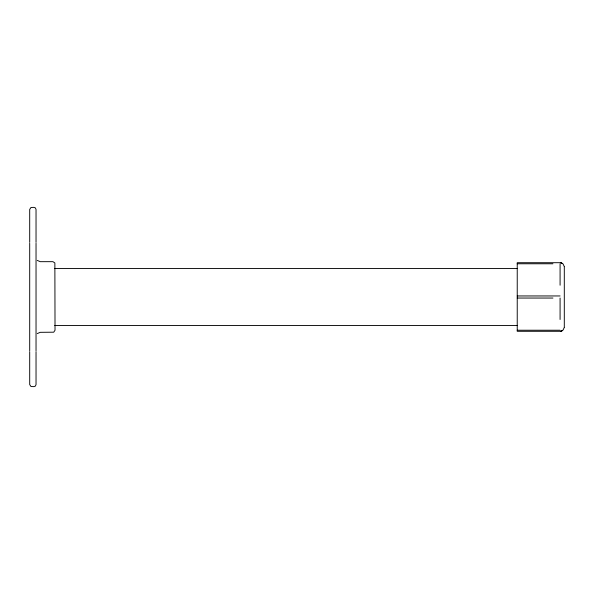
<?xml version="1.0" encoding="UTF-8"?>
<svg xmlns="http://www.w3.org/2000/svg" width="594" height="594" viewBox="0 0 594 594"><rect width="100%" height="100%" fill="white"/><g stroke="black" fill="none" stroke-linecap="round" stroke-linejoin="round"><path stroke-width="0.89" d="M564.278 327.376L563.097 330.026L560.498 331.274M37.266 333.59L40.251 332.321L53.727 332.195L55.027 330.219L54.863 262.949L52.918 261.672L40.251 261.679L37.266 260.41M562.102 330.784L562.421 330.583L560.899 331.214L561.33 331.11M560.083 262.704L517.233 262.704L517.233 331.296L560.083 331.296M517.233 263.773L552.94 263.773M54.737 268.51L517.463 268.51M517.233 295.953L560.083 295.953M517.233 298.047L552.94 298.047M54.737 325.49L517.463 325.49M517.233 330.227L560.083 330.227M560.498 262.726L563.097 263.974L564.278 266.624M561.724 263.038L560.899 262.786L562.459 263.439M564.3 266.921L564.3 327.079M560.083 263.773L560.083 285.224M560.083 298.047L560.083 319.498M36.034 242.389L36.034 209.415L35.41 207.922L33.917 207.365L30.999 207.462L29.7 209.415L29.7 242.389M36.034 243.288L36.034 350.712M36.034 351.611L36.034 384.585L35.41 386.078L33.917 386.635L30.999 386.538L29.7 384.585L29.7 351.611M29.7 243.288L29.7 350.712"/></g></svg>
